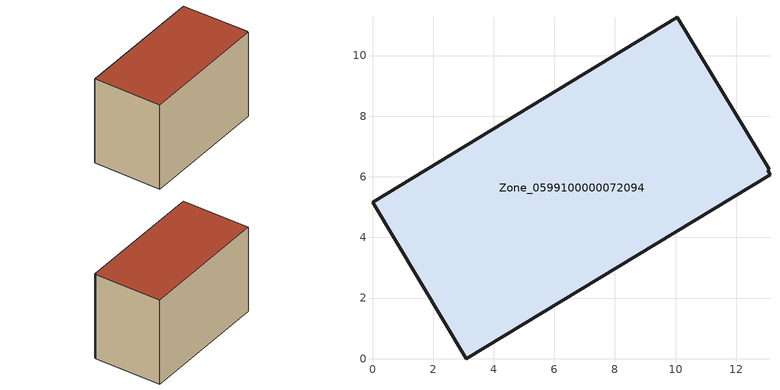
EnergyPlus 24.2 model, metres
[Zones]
Zone_0599100000072094
 floor ground (C_G): 13.09,6.25 13.03,6.21 13.12,6.08 3.09,0 0,5.16 10.05,11.26 z3.2
 wall outside (C_F): 13.09,6.25 10.05,11.26 0,5.16 3.09,0 13.12,6.08 13.03,6.21 13.09,6.25 z3.2:10.91
 roof outside (C_R): 13.03,6.21 13.09,6.25 10.05,11.26 0,5.16 3.09,0 13.12,6.08 z10.91
[BUILDING]
Pand.0599100000072094: North Axis=0; Terrain=City; Loads Convergence Tolerance Value=0.04; Temperature Convergence Tolerance Value=0.4; Solar Distribution=FullExterior; Maximum Number of Warmup Days=25; Minimum Number of Warmup Days=1
[Site:Location]
Rotterdam.The.Hague.AP_ZH_NLD Design_Conditions: Latitude=51.96; Longitude=4.45; Time Zone=1; Elevation=-4.5
[SITE:GROUNDTEMPERATURE:BUILDINGSURFACE]
18, 18, 18, 18, 18, 18, 18, 18, 18, 18, 18, 18
[MATERIAL] Thermal Absorptance=0.9; Solar Absorptance=0.7; Visible Absorptance=0.7
Name | Roughness | Thickness | Conductivity | Density | Specific Heat
G.TI.1946-1964 | MediumSmooth | 0.15 | 1 | 540 | 1210
F.TI.1946-1964 | Rough | 0.3 | 0.857143 | 1920 | 840
R.TI.1946-1964 | MediumRough | 0.2 | 0.277778 | 1500 | 1000
[CONSTRUCTION]
C_G: G.TI.1946-1964
C_F: F.TI.1946-1964
C_R: R.TI.1946-1964
[ZONE]
Zone_0599100000072094: Type=1; Multiplier=1; Ceiling Height=Autocalculate; Volume=Autocalculate; Floor Area=autocalculate; Part of Total Floor Area=Yes
[ZONEINFILTRATION:DESIGNFLOWRATE]
Infil_Zone_0599100000072094: Zone or ZoneList or Space or SpaceList=Zone_0599100000072094; Schedule=AlwaysOn; Design Flow Rate Calculation Method=Flow/Area; Flow Rate per Floor Area=0.003; Constant Term Coefficient=1; Temperature Term Coefficient=0; Velocity Term Coefficient=0; Velocity Squared Term Coefficient=0
[HVACTEMPLATE:ZONE:IDEALLOADSAIRSYSTEM]
Zone_0599100000072094: Maximum Heating Supply Air Temperature=50; Minimum Cooling Supply Air Temperature=13; Maximum Heating Supply Air Humidity Ratio=0.0156; Minimum Cooling Supply Air Humidity Ratio=0.0077; Heating Limit=NoLimit; Cooling Limit=NoLimit; Dehumidification Control Type=ConstantSensibleHeatRatio; Cooling Sensible Heat Ratio=0.7; Dehumidification Setpoint=60; Humidification Control Type=None; Humidification Setpoint=30; Outdoor Air Method=None; Outdoor Air Flow Rate per Person=0.00944; Outdoor Air Flow Rate per Zone Floor Area=0; Outdoor Air Flow Rate per Zone=0; Demand Controlled Ventilation Type=None; Outdoor Air Economizer Type=NoEconomizer; Heat Recovery Type=None; Sensible Heat Recovery Effectiveness=0.7; Latent Heat Recovery Effectiveness=0.65
[ZONECONTROL:THERMOSTAT]
ThermostatControl_Zone_0599100000072094: Zone or ZoneList=Zone_0599100000072094; Control Type Schedule=DualSetpointControlType; Control 1=Thermostat_Zone_0599100000072094; Temperature Difference Between Cutout And Setpoint=0
[THERMOSTATSETPOINT:DUALSETPOINT]
Thermostat_Zone_0599100000072094: Heating Setpoint Temperature Schedule=HeatingSetpoint_Zone_0599100000072094; Cooling Setpoint Temperature Schedule=CoolingSetpoint_Zone_0599100000072094
[SCHEDULE:COMPACT]
HeatingSetpoint_Zone_0599100000072094: Through: 12/31, For: AllDays, Until: 24:00, 21
CoolingSetpoint_Zone_0599100000072094: Through: 12/31, For: AllDays, Until: 24:00, 24
DualSetpointControlType: Through: 12/31, For: AllDays, Until: 24:00, 4
AlwaysOn: Through: 12/31, For: AllDays, Until: 24:00, 1
